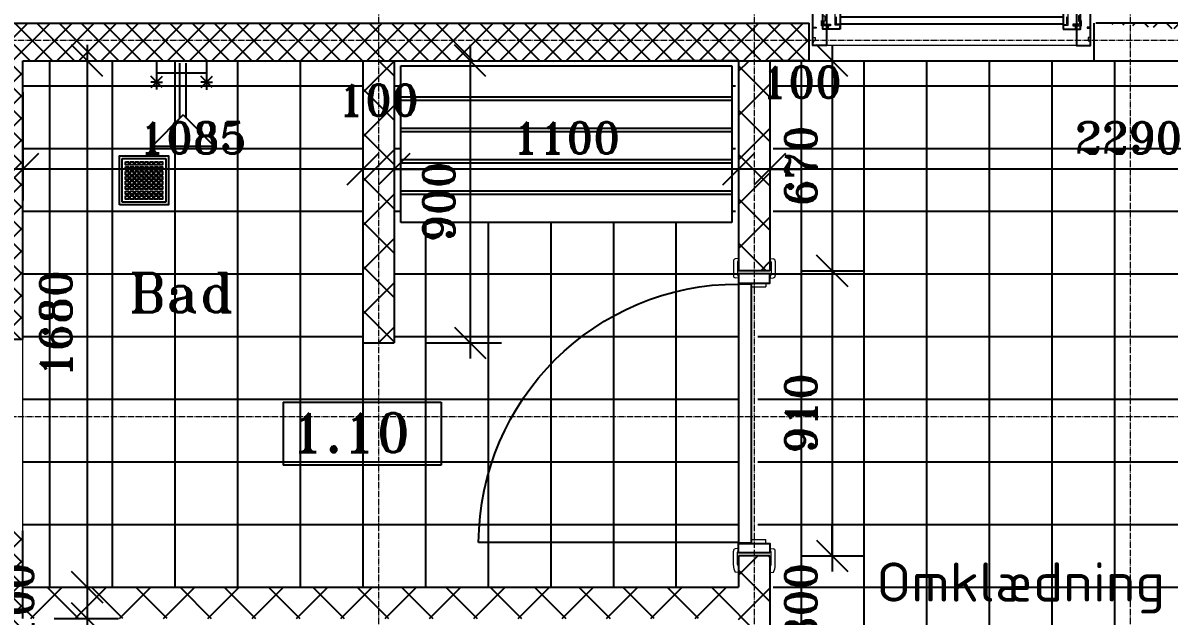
# Model space of a CAD drawing. Header units: millimetres. Extents: x -2 to 21000, y -2 to 14850.
# Drawn here: x 3222 to 6881, y 10751 to 12643 of the extents above; entities that cross this region are included whole.
import ezdxf

# ---------------------------------------------------------------- set-up
doc = ezdxf.new("R2010")
doc.units = ezdxf.units.MM
doc.linetypes.add('CENTERLINE', pattern=[27, 20, -3, 1, -3])
for name, color, linetype in [('A99--MD', 1, 'Continuous'), ('FLISER', 8, 'Continuous'), ('KONTUR', 7, 'Continuous'), ('SIGNATUR', 8, 'Continuous'), ('TEKST', 1, 'Continuous'), ('VVS', 191, 'Continuous')]:
    doc.layers.add(name, color=color, linetype=linetype)
for name, color, linetype, lineweight in [('BETON', 1, 'Continuous', 25), ('DIM', 4, 'Continuous', 18), ('GASBETON', 2, 'Continuous', 25), ('MODUL', 8, 'CENTERLINE', 18), ('VINDUERDØRE', 6, 'Continuous', 18)]:
    doc.layers.add(name, color=color, linetype=linetype, lineweight=lineweight)
doc.styles.add('ROMANT', font='romant.shx')
doc.dimstyles.new('MOLLEN', dxfattribs={"dimscale": 50, "dimtxt": 2, "dimasz": 2, "dimexe": 2, "dimexo": 2, "dimgap": 1, "dimtad": 1, "dimtoh": 1, "dimdec": 0, "dimzin": 0, "dimdsep": 46, "dimtxsty": 'ROMANT', "dimblk": 'OBLIQUE', "dimcen": 0, "dimdle": 1, "dimadec": 0, "dimazin": 0, "dimtfac": 1, "dimtdec": 0, "dimtix": 1, "dimtofl": 0, "dimtmove": 1, "dimatfit": 3, "dimldrblk": 'KRYDS', "dimfxl": 1, "dimtolj": 1, "dimtzin": 0, "dimarcsym": 0})
pattern_1 = [(45, (0, 0), (-35.35534, 35.35534), []), (135, (0, 0), (-35.35534, -35.35534), [])]

# ---------------------------------------------------------------- blocks, each defined once
blk = doc.blocks.new('BRUS-T')
at = {"layer": 'VVS'}
for p, q in [((-11.5, -174.9), (-11.5, 0.1)), ((8.5, -174.9), (8.5, 0.1)), ((-1.5, -164.9), (-101.5, -264.9)), ((-1.5, -164.9), (98.5, -264.9)), ((-101.5, -264.9), (98.5, -264.9))]:
    blk.add_line(p, q, dxfattribs=at)
blk = doc.blocks.new('BRUS')
at = {"layer": 'VVS'}
for p, q in [((-83.3, -89.5), (-83.3, -0.6)), ((-83.3, -89.5), (-83.3, -0.6)), ((-83.3, -35.6), (76.7, -35.6)), ((76.7, -89.5), (76.7, -0.6)), ((76.7, -90.6), (76.7, -0.6)), ((-65.8, -83.1), (-101.8, -47.1)), ((-65.8, -48), (-101.8, -83.9)), ((-83.3, -65.7), (-101.8, -65.7)), ((-83.3, -65.7), (-64.9, -65.7)), ((94, -83.1), (58, -47.1)), ((94, -48), (58, -83.9)), ((76.5, -65.7), (58, -65.7)), ((76.5, -65.7), (94.9, -65.7))]:
    blk.add_line(p, q, dxfattribs=at)
at = {"layer": 'A99--MD', "xscale": -1}
blk.add_blockref('BRUS-T', (-0.8, -5.7), dxfattribs=at)
blk = doc.blocks.new('_Oblique')
at = {"color": 0, "linetype": 'ByBlock', "lineweight": -2}
blk.add_line((-0.5, -0.5), (0.5, 0.5), dxfattribs=at)
blk = doc.blocks.new('*D25')
at = {"layer": 'DefPoints', "color": 0, "transparency": 16777216}
for p in [(5607.3, 12522.7), (7897.3, 12522.7), (5607.3, 12176.2)]:
    blk.add_point(p, dxfattribs=at)
at = {"layer": 'DIM', "color": 0, "lineweight": -2, "transparency": 16777216}
for p, q in [((5607.3, 12422.7), (5607.3, 12076.2)), ((7897.3, 12422.7), (7897.3, 12076.2)), ((7947.3, 12176.2), (5557.3, 12176.2))]:
    blk.add_line(p, q, dxfattribs=at)
at = {"layer": 'DIM', "color": 0, "lineweight": -2, "transparency": 16777216, "xscale": 100, "yscale": 100, "zscale": 100, "rotation": 180}
blk.add_blockref('_Oblique', (5607.3, 12176.2), dxfattribs=at)
at = {"layer": 'DIM', "color": 0, "lineweight": -2, "transparency": 16777216, "xscale": 100, "yscale": 100, "zscale": 100}
blk.add_blockref('_Oblique', (7897.3, 12176.2), dxfattribs=at)
at = {"layer": 'DIM', "color": 0, "transparency": 16777216, "insert": (6752.3, 12276.2), "char_height": 100, "attachment_point": 5, "style": 'ROMANT'}
blk.add_mtext('\\A1;2290', dxfattribs=at)
blk = doc.blocks.new('KRYDS')
at = {"color": 4}
for p, q in [((0, -1.5), (0, 1.5)), ((-1.5, 0), (1.5, 0))]:
    blk.add_line(p, q, dxfattribs=at)
blk.add_circle((0, 0), 0.75, dxfattribs=at)
blk = doc.blocks.new('*D26')
at = {"layer": 'DefPoints', "color": 0, "transparency": 16777216}
for p in [(5507.3, 12522.7), (5607.3, 12522.7), (5507.3, 12176.2)]:
    blk.add_point(p, dxfattribs=at)
at = {"layer": 'DIM', "color": 0, "lineweight": -2, "transparency": 16777216}
for p, q in [((5507.3, 12422.7), (5507.3, 12076.2)), ((5607.3, 12422.7), (5607.3, 12076.2)), ((5507.3, 12176.2), (5407.3, 12176.2)), ((5607.3, 12176.2), (5707.3, 12176.2))]:
    blk.add_line(p, q, dxfattribs=at)
at = {"layer": 'DIM', "color": 0, "lineweight": -2, "transparency": 16777216, "xscale": 100, "yscale": 100, "zscale": 100}
blk.add_blockref('_Oblique', (5507.3, 12176.2), dxfattribs=at)
at = {"layer": 'DIM', "color": 0, "lineweight": -2, "transparency": 16777216, "xscale": 100, "yscale": 100, "zscale": 100, "rotation": 180}
blk.add_blockref('_Oblique', (5607.3, 12176.2), dxfattribs=at)
at = {"layer": 'DIM', "color": 0, "transparency": 16777216, "insert": (5708.5, 12454.3), "char_height": 100, "attachment_point": 5, "style": 'ROMANT'}
blk.add_mtext('\\A1;100', dxfattribs=at)
blk = doc.blocks.new('*D27')
at = {"layer": 'DefPoints', "color": 0, "transparency": 16777216}
for p in [(4407.3, 12522.7), (5507.3, 12522.7), (4407.3, 12176.2)]:
    blk.add_point(p, dxfattribs=at)
at = {"layer": 'DIM', "color": 0, "lineweight": -2, "transparency": 16777216}
for p, q in [((4407.3, 12422.7), (4407.3, 12076.2)), ((5507.3, 12422.7), (5507.3, 12076.2)), ((5557.3, 12176.2), (4357.3, 12176.2))]:
    blk.add_line(p, q, dxfattribs=at)
at = {"layer": 'DIM', "color": 0, "lineweight": -2, "transparency": 16777216, "xscale": 100, "yscale": 100, "zscale": 100, "rotation": 180}
blk.add_blockref('_Oblique', (4407.3, 12176.2), dxfattribs=at)
at = {"layer": 'DIM', "color": 0, "lineweight": -2, "transparency": 16777216, "xscale": 100, "yscale": 100, "zscale": 100}
blk.add_blockref('_Oblique', (5507.3, 12176.2), dxfattribs=at)
at = {"layer": 'DIM', "color": 0, "transparency": 16777216, "insert": (4957.3, 12276.2), "char_height": 100, "attachment_point": 5, "style": 'ROMANT'}
blk.add_mtext('\\A1;1100', dxfattribs=at)
blk = doc.blocks.new('*D104')
at = {"layer": 'DefPoints', "color": 0, "transparency": 16777216}
for p in [(4307.3, 12522.7), (4407.3, 12522.7), (4307.3, 12176.2)]:
    blk.add_point(p, dxfattribs=at)
at = {"layer": 'DIM', "color": 0, "lineweight": -2, "transparency": 16777216}
for p, q in [((4307.3, 12422.7), (4307.3, 12076.2)), ((4407.3, 12422.7), (4407.3, 12076.2)), ((4307.3, 12176.2), (4207.3, 12176.2)), ((4407.3, 12176.2), (4507.3, 12176.2))]:
    blk.add_line(p, q, dxfattribs=at)
at = {"layer": 'DIM', "color": 0, "lineweight": -2, "transparency": 16777216, "xscale": 100, "yscale": 100, "zscale": 100}
blk.add_blockref('_Oblique', (4307.3, 12176.2), dxfattribs=at)
at = {"layer": 'DIM', "color": 0, "lineweight": -2, "transparency": 16777216, "xscale": 100, "yscale": 100, "zscale": 100, "rotation": 180}
blk.add_blockref('_Oblique', (4407.3, 12176.2), dxfattribs=at)
at = {"layer": 'DIM', "color": 0, "transparency": 16777216, "insert": (4357.3, 12396.8), "char_height": 100, "attachment_point": 5, "style": 'ROMANT'}
blk.add_mtext('\\A1;100', dxfattribs=at)
blk = doc.blocks.new('*D28')
at = {"layer": 'DefPoints', "color": 0, "transparency": 16777216}
for p in [(3222.3, 12522.7), (4307.3, 12522.7), (3222.3, 12176.2)]:
    blk.add_point(p, dxfattribs=at)
at = {"layer": 'DIM', "color": 0, "lineweight": -2, "transparency": 16777216}
for p, q in [((3222.3, 12422.7), (3222.3, 12076.2)), ((4307.3, 12422.7), (4307.3, 12076.2)), ((4357.3, 12176.2), (3172.3, 12176.2))]:
    blk.add_line(p, q, dxfattribs=at)
at = {"layer": 'DIM', "color": 0, "lineweight": -2, "transparency": 16777216, "xscale": 100, "yscale": 100, "zscale": 100, "rotation": 180}
blk.add_blockref('_Oblique', (3222.3, 12176.2), dxfattribs=at)
at = {"layer": 'DIM', "color": 0, "lineweight": -2, "transparency": 16777216, "xscale": 100, "yscale": 100, "zscale": 100}
blk.add_blockref('_Oblique', (4307.3, 12176.2), dxfattribs=at)
at = {"layer": 'DIM', "color": 0, "transparency": 16777216, "insert": (3764.8, 12276.2), "char_height": 100, "attachment_point": 5, "style": 'ROMANT'}
blk.add_mtext('\\A1;1085', dxfattribs=at)
blk = doc.blocks.new('*D33')
at = {"layer": 'DefPoints', "color": 0, "transparency": 16777216}
for p in [(3222.3, 12522.7), (3222.3, 10842.7), (3427.5, 10842.7)]:
    blk.add_point(p, dxfattribs=at)
at = {"layer": 'DIM', "color": 0, "lineweight": -2, "transparency": 16777216}
for p, q in [((3427.5, 12572.7), (3427.5, 10792.7)), ((3322.3, 12522.7), (3527.5, 12522.7)), ((3322.3, 10842.7), (3527.5, 10842.7))]:
    blk.add_line(p, q, dxfattribs=at)
at = {"layer": 'DIM', "color": 0, "lineweight": -2, "transparency": 16777216, "xscale": 100, "yscale": 100, "zscale": 100}
for p, rotation in [((3427.5, 12522.7), 90), ((3427.5, 10842.7), 270)]:
    blk.add_blockref('_Oblique', p, dxfattribs=dict(at, rotation=rotation))
at = {"layer": 'DIM', "color": 0, "transparency": 16777216, "insert": (3327.5, 11682.7), "char_height": 100, "attachment_point": 5, "rotation": 90, "style": 'ROMANT'}
blk.add_mtext('\\A1;1680', dxfattribs=at)
blk = doc.blocks.new('*D34')
at = {"layer": 'DefPoints', "color": 0, "transparency": 16777216}
for p in [(3222.3, 10842.7), (3222.3, 10742.7), (3427.5, 10742.7)]:
    blk.add_point(p, dxfattribs=at)
at = {"layer": 'DIM', "color": 0, "lineweight": -2, "transparency": 16777216}
for p, q in [((3427.5, 10892.7), (3427.5, 10692.7)), ((3322.3, 10842.7), (3527.5, 10842.7)), ((3322.3, 10742.7), (3527.5, 10742.7))]:
    blk.add_line(p, q, dxfattribs=at)
at = {"layer": 'DIM', "color": 0, "lineweight": -2, "transparency": 16777216, "xscale": 100, "yscale": 100, "zscale": 100}
for p, rotation in [((3427.5, 10842.7), 90), ((3427.5, 10742.7), 270)]:
    blk.add_blockref('_Oblique', p, dxfattribs=dict(at, rotation=rotation))
at = {"layer": 'DIM', "color": 0, "transparency": 16777216, "insert": (3204.8, 10792.7), "char_height": 100, "attachment_point": 5, "rotation": 90, "style": 'ROMANT'}
blk.add_mtext('\\A1;100', dxfattribs=at)
blk = doc.blocks.new('*D35')
at = {"layer": 'DefPoints', "color": 0, "transparency": 16777216}
for p in [(3222.3, 10742.7), (3222.3, 9037.7), (3427.5, 9037.7)]:
    blk.add_point(p, dxfattribs=at)
at = {"layer": 'DIM', "color": 0, "lineweight": -2, "transparency": 16777216}
for p, q in [((3427.5, 10792.7), (3427.5, 8987.7)), ((3322.3, 10742.7), (3527.5, 10742.7)), ((3322.3, 9037.7), (3527.5, 9037.7))]:
    blk.add_line(p, q, dxfattribs=at)
at = {"layer": 'DIM', "color": 0, "lineweight": -2, "transparency": 16777216, "xscale": 100, "yscale": 100, "zscale": 100}
for p, rotation in [((3427.5, 10742.7), 90), ((3427.5, 9037.7), 270)]:
    blk.add_blockref('_Oblique', p, dxfattribs=dict(at, rotation=rotation))
at = {"layer": 'DIM', "color": 0, "transparency": 16777216, "insert": (3327.5, 9890.2), "char_height": 100, "attachment_point": 5, "rotation": 90, "style": 'ROMANT'}
blk.add_mtext('\\A1;1705', dxfattribs=at)
blk = doc.blocks.new('*D39')
at = {"layer": 'DefPoints', "color": 0, "transparency": 16777216}
for p in [(5607.3, 12522.7), (5607.3, 11852.7), (5806.2, 11852.7)]:
    blk.add_point(p, dxfattribs=at)
at = {"layer": 'DIM', "color": 0, "lineweight": -2, "transparency": 16777216}
for p, q in [((5806.2, 12572.7), (5806.2, 11802.7)), ((5707.3, 12522.7), (5906.2, 12522.7)), ((5707.3, 11852.7), (5906.2, 11852.7))]:
    blk.add_line(p, q, dxfattribs=at)
at = {"layer": 'DIM', "color": 0, "lineweight": -2, "transparency": 16777216, "xscale": 100, "yscale": 100, "zscale": 100}
for p, rotation in [((5806.2, 12522.7), 90), ((5806.2, 11852.7), 270)]:
    blk.add_blockref('_Oblique', p, dxfattribs=dict(at, rotation=rotation))
at = {"layer": 'DIM', "color": 0, "transparency": 16777216, "insert": (5706.2, 12187.7), "char_height": 100, "attachment_point": 5, "rotation": 90, "style": 'ROMANT'}
blk.add_mtext('\\A1;670', dxfattribs=at)
blk = doc.blocks.new('*D40')
at = {"layer": 'DefPoints', "color": 0, "transparency": 16777216}
for p in [(5607.3, 11852.7), (5607.3, 10942.7), (5806.2, 10942.7)]:
    blk.add_point(p, dxfattribs=at)
at = {"layer": 'DIM', "color": 0, "lineweight": -2, "transparency": 16777216}
for p, q in [((5806.2, 11902.7), (5806.2, 10892.7)), ((5707.3, 11852.7), (5906.2, 11852.7)), ((5707.3, 10942.7), (5906.2, 10942.7))]:
    blk.add_line(p, q, dxfattribs=at)
at = {"layer": 'DIM', "color": 0, "lineweight": -2, "transparency": 16777216, "xscale": 100, "yscale": 100, "zscale": 100}
for p, rotation in [((5806.2, 11852.7), 90), ((5806.2, 10942.7), 270)]:
    blk.add_blockref('_Oblique', p, dxfattribs=dict(at, rotation=rotation))
at = {"layer": 'DIM', "color": 0, "transparency": 16777216, "insert": (5706.2, 11397.7), "char_height": 100, "attachment_point": 5, "rotation": 90, "style": 'ROMANT'}
blk.add_mtext('\\A1;910', dxfattribs=at)
blk = doc.blocks.new('*D41')
at = {"layer": 'DefPoints', "color": 0, "transparency": 16777216}
for p in [(5607.3, 10942.7), (5607.3, 10642.7), (5806.2, 10642.7)]:
    blk.add_point(p, dxfattribs=at)
at = {"layer": 'DIM', "color": 0, "lineweight": -2, "transparency": 16777216}
for p, q in [((5806.2, 10942.7), (5806.2, 11042.7)), ((5707.3, 10942.7), (5906.2, 10942.7)), ((5707.3, 10642.7), (5906.2, 10642.7)), ((5806.2, 10642.7), (5806.2, 10542.7))]:
    blk.add_line(p, q, dxfattribs=at)
at = {"layer": 'DIM', "color": 0, "lineweight": -2, "transparency": 16777216, "xscale": 100, "yscale": 100, "zscale": 100}
for p, rotation in [((5806.2, 10942.7), 270), ((5806.2, 10642.7), 90)]:
    blk.add_blockref('_Oblique', p, dxfattribs=dict(at, rotation=rotation))
at = {"layer": 'DIM', "color": 0, "transparency": 16777216, "insert": (5706.2, 10792.7), "char_height": 100, "attachment_point": 5, "rotation": 90, "style": 'ROMANT'}
blk.add_mtext('\\A1;300', dxfattribs=at)
blk = doc.blocks.new('*D56')
at = {"layer": 'DefPoints', "color": 0, "transparency": 16777216}
for p in [(4407.3, 12522.7), (4407.3, 11622.7), (4650.4, 11622.7)]:
    blk.add_point(p, dxfattribs=at)
at = {"layer": 'DIM', "color": 0, "lineweight": -2, "transparency": 16777216}
for p, q in [((4650.4, 12572.7), (4650.4, 11572.7)), ((4507.3, 12522.7), (4750.4, 12522.7)), ((4507.3, 11622.7), (4750.4, 11622.7))]:
    blk.add_line(p, q, dxfattribs=at)
at = {"layer": 'DIM', "color": 0, "lineweight": -2, "transparency": 16777216, "xscale": 100, "yscale": 100, "zscale": 100}
for p, rotation in [((4650.4, 12522.7), 90), ((4650.4, 11622.7), 270)]:
    blk.add_blockref('_Oblique', p, dxfattribs=dict(at, rotation=rotation))
at = {"layer": 'DIM', "color": 0, "transparency": 16777216, "insert": (4550.4, 12072.7), "char_height": 100, "attachment_point": 5, "rotation": 90, "style": 'ROMANT'}
blk.add_mtext('\\A1;900', dxfattribs=at)
blk = doc.blocks.new('V910')
for p, q in [((99, 19.7), (811, 19.7)), ((811, -3.3), (99, -3.3))]:
    blk.add_line(p, q)
for points in [[(12, 41.5), (56, 41.5), (56, -71.5), (12, -71.5)], [(99, -20), (44, -20), (44, 40), (99, 40)], [(811, -20), (866, -20), (866, 40), (811, 40)], [(898, 41.5), (854, 41.5), (854, -71.5), (898, -71.5)]]:
    blk.add_lwpolyline(points, close=True)
blk.add_attdef('PRIS', (265.5, 44.4), '', height=100)
blk = doc.blocks.new('dor910_lille_karm')
for p, q in [((0, -42.5), (-830, -42.5)), ((0, -867.5), (0, -42.5)), ((40, -867.5), (40, -42.5))]:
    blk.add_line(p, q)
for points in [[(100, -10), (0, -10), (0, -40), (100, -40)], [(100, -900), (0, -900), (0, -870), (100, -870)]]:
    blk.add_lwpolyline(points, close=True)
blk.add_arc((-0.7, -38.2), 829.3, 180.2957, 270.0505)
blk.add_attdef('PRIS', (-384.2, -182.6), '', height=100)

msp = doc.modelspace()

# ---------------------------------------------------------------- hatches: boundary and pattern name
at = {"layer": 'SIGNATUR'}
h = msp.add_hatch(dxfattribs=at)
h.set_pattern_fill('_USER', color=256, scale=50, angle=45, style=0, double=1, pattern_type=0)
h.set_pattern_definition(pattern_1)
h.paths.add_polyline_path([(3222.3, 12522.7), (4307.3, 12522.7), (5607.3, 12522.7), (5732.3, 12522.7), (5732.3, 12642.7), (3102.3, 12642.7), (3102.3, 11632.7), (3222.3, 11632.7)])
edge = h.paths.add_edge_path(flags=16)
edge.add_line((5507.3, 12522.7), (5272.3, 12522.7))
h = msp.add_hatch(dxfattribs=at)
h.set_pattern_fill('_USER', color=256, scale=50, angle=45, style=0, double=1, pattern_type=0)
h.set_pattern_definition(pattern_1)
h.paths.add_polyline_path([(6642.3, 12642.7), (6642.3, 12522.7)], flags=16)
h.paths.add_polyline_path([(8372.1, 12522.7), (8372.1, 12642.7)])
edge = h.paths.add_edge_path()
edge.add_line((8017.3, 12522.7), (8017.3, 8822.5))
edge.add_line((7897.3, 12522.7), (7897.3, 8937.7))
edge.add_line((7897.3, 8822.5), (8017.3, 8822.5))
edge.add_line((7897.3, 8822.5), (7897.3, 8937.7))
edge.add_line((8017.3, 12522.7), (8372.1, 12522.7))
edge.add_line((6642.3, 12522.7), (7897.3, 12522.7))
edge.add_line((8372.1, 12642.7), (6647.3, 12642.7))
edge.add_line((8372.1, 12522.7), (8372.1, 12642.7))
edge.add_line((8372.1, 12522.7), (8282.1, 12522.7))
h = msp.add_hatch(dxfattribs=at)
h.set_pattern_fill('_USER', color=256, scale=100, angle=45, style=0, double=1, pattern_type=0)
h.set_pattern_definition([(45, (0, -230.4), (-70.7107, 70.7107), []), (135, (0, -230.4), (-70.7107, -70.7107), [])])
h.paths.add_polyline_path([(5607.3, 12522.7), (5557.3, 12522.7), (5557.3, 11852.7), (5607.3, 11852.7)])
h.paths.add_polyline_path([(5557.3, 12522.7), (5507.3, 12522.7), (5507.3, 11852.7), (5557.3, 11852.7)])
h.paths.add_polyline_path([(4407.3, 12522.7), (4357.3, 12522.7), (4357.3, 11622.7), (4407.3, 11622.7)])
h.paths.add_polyline_path([(4357.3, 12522.7), (4307.3, 12522.7), (4307.3, 11622.7), (4357.3, 11622.7)])
h.paths.add_polyline_path([(4245.7, 12490.6), (4469, 12490.6), (4469, 12378.1), (4245.7, 12378.1)], flags=9)
h = msp.add_hatch(dxfattribs=at)
h.set_pattern_fill('_USER', color=256, scale=50, angle=45, style=0, double=1, pattern_type=0)
h.set_pattern_definition(pattern_1)
h.paths.add_polyline_path([(4662.3, 6652.7), (5607.3, 6652.7), (5852.3, 6652.7), (5852.3, 6532.7), (4662.3, 6532.7)])
h.paths.add_polyline_path([(4052.3, 6652.7), (4052.3, 6532.7), (3102.3, 6532.7), (3102.3, 9882.7), (3222.3, 9882.7), (3222.3, 8937.7), (3222.3, 6652.7)])
h.paths.add_polyline_path([(3102.3, 11022.7), (3102.3, 10492.7), (3222.3, 10492.7), (3222.3, 10742.7), (3222.3, 11022.7)])
edge = h.paths.add_edge_path()
edge.add_line((5852.3, 6652.7), (5852.3, 6532.7))
edge.add_line((5852.3, 6652.7), (5762.3, 6652.7))
edge.add_line((4052.3, 6652.7), (4052.3, 6532.7))
edge.add_line((3222.3, 10492.7), (3222.3, 10582.7))
edge.add_line((3222.3, 10492.7), (3102.3, 10492.7))
h = msp.add_hatch(dxfattribs=at)
h.set_pattern_fill('_USER', color=256, scale=100, angle=45, style=0, double=1, pattern_type=0)
h.set_pattern_definition([(45, (0, 0), (-70.7107, 70.7107), []), (135, (0, 0), (-70.7107, -70.7107), [])])
h.paths.add_polyline_path([(4357.3, 10842.7), (3222.3, 10842.7), (3222.3, 10742.7), (4357.3, 10742.7)])
h.paths.add_polyline_path([(5557.3, 10942.7), (5507.3, 10942.7), (5507.3, 10842.7), (4357.3, 10842.7), (4357.3, 10742.7), (5507.3, 10742.7), (5507.3, 10642.7), (5557.3, 10642.7)])
h.paths.add_polyline_path([(5607.3, 10942.7), (5557.3, 10942.7), (5557.3, 10642.7), (5607.3, 10642.7)])
h.paths.add_polyline_path([(5557.3, 9732.7), (5507.3, 9732.7), (5507.3, 9037.7), (4357.3, 9037.7), (4357.3, 8987.7), (5557.3, 8987.7)])
h.paths.add_polyline_path([(5607.3, 9732.7), (5557.3, 9732.7), (5557.3, 8987.7), (5712.3, 8987.7), (5712.3, 9037.7), (5607.3, 9037.7)])
h.paths.add_polyline_path([(5557.3, 8987.7), (4357.3, 8987.7), (4357.3, 8937.7), (5507.3, 8937.7), (5507.3, 8822.5), (5557.3, 8822.5)])
h.paths.add_polyline_path([(5607.3, 8937.7), (5712.3, 8937.7), (5712.3, 8987.7), (5557.3, 8987.7), (5557.3, 8822.5), (5607.3, 8822.5)])
h.paths.add_polyline_path([(4357.3, 9037.7), (3222.3, 9037.7), (3222.3, 8987.7), (4357.3, 8987.7)])
h.paths.add_polyline_path([(4357.3, 8987.7), (3222.3, 8987.7), (3222.3, 8937.7), (4357.3, 8937.7)])

# ---------------------------------------------------------------- linework, layer by layer
for p, q in [((5831.4, 12635.2), (5831.4, 12639.4)), ((5785.3, 12571.2), (5785.3, 12571.2))]:
    msp.add_line(p, q)
at = {"layer": 'BETON'}
for p, q in [((3102.3, 12642.7), (5732.3, 12642.7)), ((5732.3, 12522.7), (5732.3, 12642.7)), ((6642.3, 12522.7), (6642.3, 12642.7)), ((6642.3, 12522.7), (6642.3, 12642.7)), ((8372.1, 12642.7), (6647.3, 12642.7)), ((3222.3, 12522.7), (4307.3, 12522.7)), ((3222.3, 11632.7), (3222.3, 12522.7)), ((4307.3, 12522.7), (5607.3, 12522.7)), ((5507.3, 12522.7), (5272.3, 12522.7)), ((5732.3, 12522.7), (5607.3, 12522.7)), ((5607.3, 12522.7), (5732.3, 12522.7)), ((6642.3, 12522.7), (7897.3, 12522.7)), ((3222.3, 11632.7), (3222.3, 11722.7)), ((3222.3, 11632.7), (3102.3, 11632.7)), ((3222.3, 11632.7), (3102.3, 11632.7)), ((3222.3, 10742.7), (3222.3, 11022.7))]:
    msp.add_line(p, q, dxfattribs=at)
at = {"layer": 'FLISER'}
for p, q in [((3307.3, 12522.7), (3307.3, 10842.7)), ((3507.3, 12522.7), (3507.3, 10842.7)), ((3707.3, 12522.7), (3707.3, 10842.7)), ((3907.3, 12522.7), (3907.3, 10842.7)), ((4107.3, 12522.7), (4107.3, 10842.7)), ((5707.3, 12522.7), (5707.3, 9037.7)), ((5907.3, 12522.7), (5907.3, 9037.7)), ((6107.3, 12522.7), (6107.3, 9037.7)), ((6307.3, 12522.7), (6307.3, 9037.7)), ((6507.3, 12522.7), (6507.3, 9037.7)), ((6707.3, 12522.7), (6707.3, 9037.7)), ((4429.2, 12506.1), (5485.1, 12506.1)), ((4429.2, 12006.1), (4429.2, 12506.1)), ((5485.1, 12506.1), (5485.1, 12006.1)), ((3222.3, 12442.7), (4307.3, 12442.7)), ((4407.3, 12442.7), (4429.2, 12442.7)), ((5485.1, 12442.7), (5497.3, 12442.7)), ((5617.3, 12442.7), (7897.3, 12442.7)), ((5485.1, 12406.1), (4429.2, 12406.1)), ((5485.1, 12395.4), (4429.2, 12395.4)), ((5485.1, 12306.1), (4429.2, 12306.1)), ((5485.1, 12295.4), (4429.2, 12295.4)), ((3222.3, 12242.7), (4307.3, 12242.7)), ((4407.3, 12242.7), (4429.2, 12242.7)), ((5485.1, 12242.7), (5497.3, 12242.7)), ((5617.3, 12242.7), (7897.3, 12242.7)), ((3539.1, 12210.9), (3679.1, 12210.9)), ((3539.1, 12070.9), (3539.1, 12210.9)), ((3679.1, 12210.9), (3679.1, 12070.9)), ((5485.1, 12206.1), (4429.2, 12206.1)), ((5485.1, 12195.4), (4429.2, 12195.4)), ((5485.1, 12106.1), (4429.2, 12106.1)), ((5485.1, 12095.4), (4429.2, 12095.4)), ((3222.3, 12042.7), (4307.3, 12042.7)), ((3679.1, 12070.9), (3539.1, 12070.9)), ((4407.3, 12042.7), (4429.2, 12042.7)), ((5485.1, 12042.7), (5497.3, 12042.7)), ((5617.3, 12042.7), (7897.3, 12042.7)), ((5485.1, 12006.1), (4429.2, 12006.1)), ((4507.3, 12006.1), (4507.3, 10842.7)), ((4707.3, 12006.1), (4707.3, 10842.7)), ((4907.3, 12006.1), (4907.3, 10842.7)), ((5107.3, 12006.1), (5107.3, 10842.7)), ((5307.3, 12006.1), (5307.3, 10842.7)), ((3222.3, 11842.7), (4307.3, 11842.7)), ((4407.3, 11842.7), (5507.3, 11842.7)), ((5607.3, 11842.7), (7897.3, 11842.7)), ((3222.3, 11642.7), (4307.3, 11642.7)), ((4407.3, 11642.7), (5508.8, 11642.7)), ((5568.8, 11642.7), (7261.8, 11642.7)), ((4307.3, 11622.7), (4307.3, 10842.7)), ((3222.3, 11442.7), (5508.8, 11442.7)), ((5568.8, 11442.7), (7261.8, 11442.7)), ((3222.3, 11242.7), (5508.8, 11242.7)), ((5568.8, 11242.7), (7261.8, 11242.7)), ((3222.3, 11042.7), (5508.8, 11042.7)), ((5568.8, 11042.7), (7261.8, 11042.7)), ((5617.3, 10842.7), (7261.8, 10842.7))]:
    msp.add_line(p, q, dxfattribs=at)
msp.add_lwpolyline([(3531.1, 12062.9), (3531.1, 12218.9), (3687.1, 12218.9), (3687.1, 12062.9)], close=True, dxfattribs=at)
for points in [[(3549.6, 12199.9), (3559.6, 12199.9), (3559.6, 12189.9), (3549.6, 12189.9), (3549.6, 12199.9)], [(3565.1, 12199.9), (3575.1, 12199.9), (3575.1, 12189.9), (3565.1, 12189.9), (3565.1, 12199.9)], [(3580.6, 12199.9), (3590.6, 12199.9), (3590.6, 12189.9), (3580.6, 12189.9), (3580.6, 12199.9)], [(3596.1, 12199.9), (3606.1, 12199.9), (3606.1, 12189.9), (3596.1, 12189.9), (3596.1, 12199.9)], [(3611.6, 12199.9), (3621.6, 12199.9), (3621.6, 12189.9), (3611.6, 12189.9), (3611.6, 12199.9)], [(3627.1, 12199.9), (3637.1, 12199.9), (3637.1, 12189.9), (3627.1, 12189.9), (3627.1, 12199.9)], [(3642.6, 12199.9), (3652.6, 12199.9), (3652.6, 12189.9), (3642.6, 12189.9), (3642.6, 12199.9)], [(3658.1, 12199.9), (3668.1, 12199.9), (3668.1, 12189.9), (3658.1, 12189.9), (3658.1, 12199.9)], [(3549.6, 12184.4), (3559.6, 12184.4), (3559.6, 12174.4), (3549.6, 12174.4), (3549.6, 12184.4)], [(3549.6, 12168.9), (3559.6, 12168.9), (3559.6, 12158.9), (3549.6, 12158.9), (3549.6, 12168.9)], [(3549.6, 12153.4), (3559.6, 12153.4), (3559.6, 12143.4), (3549.6, 12143.4), (3549.6, 12153.4)], [(3565.1, 12184.4), (3575.1, 12184.4), (3575.1, 12174.4), (3565.1, 12174.4), (3565.1, 12184.4)], [(3565.1, 12168.9), (3575.1, 12168.9), (3575.1, 12158.9), (3565.1, 12158.9), (3565.1, 12168.9)], [(3565.1, 12153.4), (3575.1, 12153.4), (3575.1, 12143.4), (3565.1, 12143.4), (3565.1, 12153.4)], [(3580.6, 12184.4), (3590.6, 12184.4), (3590.6, 12174.4), (3580.6, 12174.4), (3580.6, 12184.4)], [(3580.6, 12168.9), (3590.6, 12168.9), (3590.6, 12158.9), (3580.6, 12158.9), (3580.6, 12168.9)], [(3580.6, 12153.4), (3590.6, 12153.4), (3590.6, 12143.4), (3580.6, 12143.4), (3580.6, 12153.4)], [(3596.1, 12184.4), (3606.1, 12184.4), (3606.1, 12174.4), (3596.1, 12174.4), (3596.1, 12184.4)], [(3596.1, 12168.9), (3606.1, 12168.9), (3606.1, 12158.9), (3596.1, 12158.9), (3596.1, 12168.9)], [(3596.1, 12153.4), (3606.1, 12153.4), (3606.1, 12143.4), (3596.1, 12143.4), (3596.1, 12153.4)], [(3611.6, 12184.4), (3621.6, 12184.4), (3621.6, 12174.4), (3611.6, 12174.4), (3611.6, 12184.4)], [(3611.6, 12168.9), (3621.6, 12168.9), (3621.6, 12158.9), (3611.6, 12158.9), (3611.6, 12168.9)], [(3611.6, 12153.4), (3621.6, 12153.4), (3621.6, 12143.4), (3611.6, 12143.4), (3611.6, 12153.4)], [(3627.1, 12184.4), (3637.1, 12184.4), (3637.1, 12174.4), (3627.1, 12174.4), (3627.1, 12184.4)], [(3627.1, 12168.9), (3637.1, 12168.9), (3637.1, 12158.9), (3627.1, 12158.9), (3627.1, 12168.9)], [(3627.1, 12153.4), (3637.1, 12153.4), (3637.1, 12143.4), (3627.1, 12143.4), (3627.1, 12153.4)], [(3642.6, 12184.4), (3652.6, 12184.4), (3652.6, 12174.4), (3642.6, 12174.4), (3642.6, 12184.4)], [(3642.6, 12168.9), (3652.6, 12168.9), (3652.6, 12158.9), (3642.6, 12158.9), (3642.6, 12168.9)], [(3642.6, 12153.4), (3652.6, 12153.4), (3652.6, 12143.4), (3642.6, 12143.4), (3642.6, 12153.4)], [(3658.1, 12184.4), (3668.1, 12184.4), (3668.1, 12174.4), (3658.1, 12174.4), (3658.1, 12184.4)], [(3658.1, 12168.9), (3668.1, 12168.9), (3668.1, 12158.9), (3658.1, 12158.9), (3658.1, 12168.9)], [(3658.1, 12153.4), (3668.1, 12153.4), (3668.1, 12143.4), (3658.1, 12143.4), (3658.1, 12153.4)], [(3549.6, 12137.9), (3559.6, 12137.9), (3559.6, 12127.9), (3549.6, 12127.9), (3549.6, 12137.9)], [(3549.6, 12122.4), (3559.6, 12122.4), (3559.6, 12112.4), (3549.6, 12112.4), (3549.6, 12122.4)], [(3565.1, 12137.9), (3575.1, 12137.9), (3575.1, 12127.9), (3565.1, 12127.9), (3565.1, 12137.9)], [(3565.1, 12122.4), (3575.1, 12122.4), (3575.1, 12112.4), (3565.1, 12112.4), (3565.1, 12122.4)], [(3580.6, 12137.9), (3590.6, 12137.9), (3590.6, 12127.9), (3580.6, 12127.9), (3580.6, 12137.9)], [(3580.6, 12122.4), (3590.6, 12122.4), (3590.6, 12112.4), (3580.6, 12112.4), (3580.6, 12122.4)], [(3596.1, 12137.9), (3606.1, 12137.9), (3606.1, 12127.9), (3596.1, 12127.9), (3596.1, 12137.9)], [(3596.1, 12122.4), (3606.1, 12122.4), (3606.1, 12112.4), (3596.1, 12112.4), (3596.1, 12122.4)], [(3611.6, 12137.9), (3621.6, 12137.9), (3621.6, 12127.9), (3611.6, 12127.9), (3611.6, 12137.9)], [(3611.6, 12122.4), (3621.6, 12122.4), (3621.6, 12112.4), (3611.6, 12112.4), (3611.6, 12122.4)], [(3627.1, 12137.9), (3637.1, 12137.9), (3637.1, 12127.9), (3627.1, 12127.9), (3627.1, 12137.9)], [(3627.1, 12122.4), (3637.1, 12122.4), (3637.1, 12112.4), (3627.1, 12112.4), (3627.1, 12122.4)], [(3642.6, 12137.9), (3652.6, 12137.9), (3652.6, 12127.9), (3642.6, 12127.9), (3642.6, 12137.9)], [(3642.6, 12122.4), (3652.6, 12122.4), (3652.6, 12112.4), (3642.6, 12112.4), (3642.6, 12122.4)], [(3658.1, 12137.9), (3668.1, 12137.9), (3668.1, 12127.9), (3658.1, 12127.9), (3658.1, 12137.9)], [(3658.1, 12122.4), (3668.1, 12122.4), (3668.1, 12112.4), (3658.1, 12112.4), (3658.1, 12122.4)], [(3549.6, 12106.9), (3559.6, 12106.9), (3559.6, 12096.9), (3549.6, 12096.9), (3549.6, 12106.9)], [(3549.6, 12091.4), (3559.6, 12091.4), (3559.6, 12081.4), (3549.6, 12081.4), (3549.6, 12091.4)], [(3565.1, 12106.9), (3575.1, 12106.9), (3575.1, 12096.9), (3565.1, 12096.9), (3565.1, 12106.9)], [(3565.1, 12091.4), (3575.1, 12091.4), (3575.1, 12081.4), (3565.1, 12081.4), (3565.1, 12091.4)], [(3580.6, 12106.9), (3590.6, 12106.9), (3590.6, 12096.9), (3580.6, 12096.9), (3580.6, 12106.9)], [(3580.6, 12091.4), (3590.6, 12091.4), (3590.6, 12081.4), (3580.6, 12081.4), (3580.6, 12091.4)], [(3596.1, 12106.9), (3606.1, 12106.9), (3606.1, 12096.9), (3596.1, 12096.9), (3596.1, 12106.9)], [(3596.1, 12091.4), (3606.1, 12091.4), (3606.1, 12081.4), (3596.1, 12081.4), (3596.1, 12091.4)], [(3611.6, 12106.9), (3621.6, 12106.9), (3621.6, 12096.9), (3611.6, 12096.9), (3611.6, 12106.9)], [(3611.6, 12091.4), (3621.6, 12091.4), (3621.6, 12081.4), (3611.6, 12081.4), (3611.6, 12091.4)], [(3627.1, 12106.9), (3637.1, 12106.9), (3637.1, 12096.9), (3627.1, 12096.9), (3627.1, 12106.9)], [(3627.1, 12091.4), (3637.1, 12091.4), (3637.1, 12081.4), (3627.1, 12081.4), (3627.1, 12091.4)], [(3642.6, 12106.9), (3652.6, 12106.9), (3652.6, 12096.9), (3642.6, 12096.9), (3642.6, 12106.9)], [(3642.6, 12091.4), (3652.6, 12091.4), (3652.6, 12081.4), (3642.6, 12081.4), (3642.6, 12091.4)], [(3658.1, 12106.9), (3668.1, 12106.9), (3668.1, 12096.9), (3658.1, 12096.9), (3658.1, 12106.9)], [(3658.1, 12091.4), (3668.1, 12091.4), (3668.1, 12081.4), (3658.1, 12081.4), (3658.1, 12091.4)]]:
    msp.add_lwpolyline(points, dxfattribs=at)
at = {"layer": 'GASBETON'}
for p, q in [((4307.3, 12522.7), (4307.3, 11622.7)), ((4407.3, 12522.7), (4407.3, 11622.7)), ((5507.3, 12522.7), (5507.3, 11852.7)), ((5607.3, 12522.7), (5607.3, 11852.7)), ((5607.3, 11852.7), (5507.3, 11852.7)), ((4307.3, 11622.7), (4407.3, 11622.7)), ((5607.3, 10942.7), (5507.3, 10942.7)), ((5507.3, 10942.7), (5507.3, 10842.7)), ((5607.3, 10942.7), (5607.3, 10642.7)), ((3222.3, 10842.7), (5507.3, 10842.7))]:
    msp.add_line(p, q, dxfattribs=at)
at = {"layer": 'KONTUR'}
msp.add_line((5732.3, 12522.7), (6642.3, 12522.7), dxfattribs=at)
at = {"layer": 'MODUL'}
for p, q in [((4357.3, 13958.9), (4357.3, 4656.1)), ((5557.3, 13958.9), (5557.3, 4656.1)), ((6757.3, 13958.9), (6757.3, 4656.1)), ((1208.3, 12587.7), (19184.9, 12587.7)), ((1208.3, 11387.7), (19184.9, 11387.7))]:
    msp.add_line(p, q, dxfattribs=at)
at = {"layer": 'TEKST'}
for p, q in [((4052.9, 11433.3), (4557.8, 11433.3)), ((4052.9, 11433.3), (4052.9, 11232)), ((4557.8, 11433.3), (4557.8, 11232)), ((4557.8, 11232), (4052.9, 11232))]:
    msp.add_line(p, q, dxfattribs=at)
at = {"layer": 'VINDUERDØRE'}
for p, q in [((5819.4, 12639.4), (5819.4, 12662.4)), ((6555.3, 12639.4), (6555.3, 12662.4)), ((6543.3, 12639.4), (5819.4, 12639.4)), ((5821.4, 12636.4), (5821.4, 12639.4)), ((5831.4, 12636.4), (5831.4, 12639.4)), ((6543.3, 12636.4), (6543.3, 12639.4)), ((6553.3, 12636.4), (6553.3, 12639.4)), ((6589.3, 12571.2), (5785.3, 12571.2)), ((5490.5, 11883.3), (5490.5, 11837.1)), ((5506.5, 11891.7), (5496.4, 11890.2)), ((5503.4, 11879.5), (5503.4, 11840.9)), ((5506.5, 11891.7), (5506.5, 11886.8)), ((5608.2, 11891.7), (5608.2, 11886.8)), ((5608.2, 11891.7), (5618.3, 11890.2)), ((5611.3, 11879.5), (5611.3, 11840.9)), ((5624.2, 11883.3), (5624.2, 11837.1)), ((5506.5, 11828.7), (5496.4, 11830.2)), ((5506.5, 11833.7), (5506.5, 11828.7)), ((5507.3, 11842.7), (5507.3, 11812.7)), ((5507.3, 11842.7), (5607.3, 11842.7)), ((5607.3, 11842.7), (5607.3, 11812.7)), ((5608.2, 11833.7), (5608.2, 11828.7)), ((5608.2, 11828.7), (5618.3, 11830.2)), ((5507.3, 11812.7), (5548.8, 11812.7)), ((5507.3, 11810.2), (5507.3, 10985.2)), ((5507.3, 11810.2), (5547.3, 11810.2)), ((5547.3, 11810.2), (5547.3, 10985.2)), ((5548.8, 11812.7), (5548.8, 11800.7)), ((5548.8, 11800.7), (5594.3, 11800.7)), ((5594.3, 11812.7), (5607.3, 11812.7)), ((5594.3, 11812.7), (5594.3, 11800.7)), ((3222.3, 11022.7), (3222.3, 11632.7)), ((5507.3, 10985.2), (4677.3, 10985.2)), ((5507.3, 10985.2), (5547.3, 10985.2)), ((5507.3, 10982.7), (5548.8, 10982.7)), ((5507.3, 10952.7), (5507.3, 10982.7)), ((5548.8, 10994.7), (5594.3, 10994.7)), ((5548.8, 10982.7), (5548.8, 10994.7)), ((5594.3, 10982.7), (5594.3, 10994.7)), ((5594.3, 10982.7), (5607.3, 10982.7)), ((5607.3, 10952.7), (5607.3, 10982.7)), ((5490.5, 10912.1), (5490.5, 10958.3)), ((5506.5, 10966.7), (5496.4, 10965.2)), ((5503.4, 10915.9), (5503.4, 10954.5)), ((5506.5, 10961.8), (5506.5, 10966.7)), ((5507.3, 10952.7), (5607.3, 10952.7)), ((5507.3, 10952.7), (5607.3, 10952.7)), ((5608.2, 10966.7), (5618.3, 10965.2)), ((5608.2, 10961.8), (5608.2, 10966.7)), ((5611.3, 10915.9), (5611.3, 10954.5)), ((5624.2, 10912.1), (5624.2, 10958.3)), ((5506.5, 10889.9), (5506.5, 10908.7)), ((5608.2, 10889.9), (5608.2, 10908.7)), ((5506.5, 10889.9), (5496.4, 10891.4)), ((5608.2, 10889.9), (5618.3, 10891.4))]:
    msp.add_line(p, q, dxfattribs=at)
for points in [[(5776.3, 12676.7), (5779.3, 12676.4), (5779.3, 12673), (5776.3, 12672.7), (5776.3, 12665.7), (5782.3, 12665.7), (5782.3, 12648.4), (5779.3, 12648.4), (5779.3, 12641.2, 0.414214), (5781.3, 12639.2), (5800.3, 12639.2), (5800.3, 12634.2), (5792.8, 12634.2), (5792.8, 12625.7, 0.414214), (5795.8, 12622.7), (5826.3, 12622.7, 0.354119), (5829.2, 12625.1), (5831.4, 12635.2, 0.476976), (5830.4, 12636.4), (5815.3, 12636.4), (5815.3, 12680.1, 0.378866), (5812.4, 12682.7), (5779.3, 12682.7, 0.414214), (5776.3, 12679.7)], [(6598.3, 12676.7), (6595.3, 12676.4), (6595.3, 12673), (6598.3, 12672.7), (6598.3, 12665.7), (6592.3, 12665.7), (6592.3, 12648.4), (6595.3, 12648.4), (6595.3, 12641.2, -0.414214), (6593.3, 12639.2), (6574.3, 12639.2), (6574.3, 12634.2), (6581.8, 12634.2), (6581.8, 12625.7, -0.414214), (6578.8, 12622.7), (6548.4, 12622.7, -0.354119), (6545.5, 12625.1), (6543.3, 12635.2, -0.476976), (6544.3, 12636.4), (6559.3, 12636.4), (6559.3, 12680.1, -0.378866), (6562.3, 12682.7), (6595.3, 12682.7, -0.414214), (6598.3, 12679.7)]]:
    msp.add_lwpolyline(points, format="xyb", close=True, dxfattribs=at)
for points in [[(5744.3, 12659.2), (5744.3, 12629.2), (5754.3, 12629.2), (5754.3, 12626.2), (5744.3, 12626.2), (5744.3, 12596.2), (5751.3, 12596.2), (5751.3, 12586.2), (5746.8, 12586.2), (5744.3, 12576.9), (5744.3, 12574.2, 0.414214), (5747.3, 12571.2), (5785.3, 12571.2, 0.414214), (5788.3, 12574.2), (5788.3, 12632.7, 0.414214), (5786.8, 12634.2), (5772.3, 12634.2), (5772.3, 12650.8)], [(5794.2, 12634.3, -0.414214), (5794.2, 12634.7), (5796.1, 12637.3, 0.628146), (5795.9, 12637.8), (5793.7, 12637.8, 0.421557), (5792.7, 12636.8), (5792.8, 12632.9, -0.414214), (5792.7, 12632.8), (5792.6, 12632.8, -0.414214), (5791.8, 12633.6), (5791.7, 12636.8, 0.406908), (5790.7, 12637.8), (5784.1, 12637.8, 0.414214), (5783.1, 12636.8), (5783.1, 12636.6, 0.322799), (5783.7, 12635.6, 0.044021), (5787.6, 12635.1, -0.352922), (5788, 12634.4, -0.386143), (5787.6, 12634.2, -0.055824), (5782.6, 12635, -0.342429), (5781.9, 12636), (5781.9, 12639.2), (5798.6, 12639.2, -0.414214), (5799.4, 12638.4), (5799.4, 12637.9, -0.116544), (5799.3, 12637.8), (5796.7, 12634.3, -0.414214), (5796.3, 12634.3, -0.414223), (5796.3, 12634.7), (5798.2, 12637.3, 0.628146), (5798, 12637.8), (5797.2, 12637.8), (5794.6, 12634.3, -0.414214), (5794.2, 12634.3)], [(6580.5, 12634.3, 0.414214), (6580.5, 12634.7), (6578.6, 12637.3, -0.628146), (6578.8, 12637.8), (6580.9, 12637.8, -0.421557), (6581.9, 12636.8), (6581.8, 12632.9, 0.414214), (6582, 12632.8), (6582, 12632.8, 0.414214), (6582.9, 12633.6), (6582.9, 12636.8, -0.406908), (6583.9, 12637.8), (6590.6, 12637.8, -0.414214), (6591.6, 12636.8), (6591.6, 12636.6, -0.322799), (6591, 12635.6, -0.044021), (6587.1, 12635.1, 0.352922), (6586.7, 12634.4, 0.386143), (6587, 12634.2, 0.055824), (6592.1, 12635, 0.342429), (6592.8, 12636), (6592.8, 12639.2), (6576.1, 12639.2, 0.414214), (6575.3, 12638.4), (6575.3, 12637.9, 0.116544), (6575.4, 12637.8), (6578, 12634.3, 0.414214), (6578.4, 12634.3, 0.414223), (6578.4, 12634.7), (6576.5, 12637.3, -0.628146), (6576.7, 12637.8), (6577.4, 12637.8), (6580.1, 12634.3, 0.414214), (6580.5, 12634.3)], [(6630.3, 12659.2), (6630.3, 12629.2), (6620.3, 12629.2), (6620.3, 12626.2), (6630.3, 12626.2), (6630.3, 12596.2), (6623.3, 12596.2), (6623.3, 12586.2), (6627.8, 12586.2), (6630.3, 12576.9), (6630.3, 12574.2, -0.414214), (6627.3, 12571.2), (6589.3, 12571.2, -0.414214), (6586.3, 12574.2), (6586.3, 12632.7, -0.414214), (6587.8, 12634.2), (6602.3, 12634.2), (6602.3, 12650.8)]]:
    msp.add_lwpolyline(points, format="xyb", dxfattribs=at)
for centre, radius, start, end in [((5497.5, 11883.3), 7, 98.4581, 180), ((5513.4, 11879.5), 10, 133.6473, 180), ((5601.3, 11879.5), 10, 0, 46.3527), ((5617.2, 11883.3), 7, 0, 81.5419), ((5497.5, 11837.1), 7, 180, 261.5419), ((5513.4, 11840.9), 10, 180, 226.3527), ((5601.3, 11840.9), 10, 313.6473, 0), ((5617.2, 11837.1), 7, 278.4581, 0), ((5506.6, 10980.9), 829.3, 89.9495, 179.7043), ((5497.5, 10958.3), 7, 98.4581, 180), ((5513.4, 10954.5), 10, 133.6473, 180), ((5601.3, 10954.5), 10, 0, 46.3527), ((5617.2, 10958.3), 7, 0, 81.5419), ((5525.6, 10911), 35.1, 178.1674, 213.9556), ((5513.4, 10915.9), 10, 180, 226.3527), ((5601.3, 10915.9), 10, 313.6473, 0), ((5589.1, 10911), 35.1, 326.0444, 1.8326)]:
    msp.add_arc(centre, radius, start, end, dxfattribs=at)
for points in [[(5821.4, 12636.4), (5821.4, 12639.4), (5831.4, 12636.4), (5831.4, 12639.4)], [(6553.3, 12636.4), (6553.3, 12639.4), (6543.3, 12636.4), (6543.3, 12639.4)]]:
    msp.add_solid(points, dxfattribs=at)

# ---------------------------------------------------------------- block references
msp.add_blockref('V910', (5732.3, 12642.7))
at = {"xscale": -1, "rotation": 180}
msp.add_blockref('dor910_lille_karm', (5507.3, 10942.7), dxfattribs=at)
at = {"layer": 'TEKST'}
msp.add_blockref('BRUS', (3732.8, 12520), dxfattribs=at)

# ---------------------------------------------------------------- texts
at = {"layer": 'TEKST', "style": 'ROMANT'}
for s, p in [('Bad', (3560.5, 11720)), ('1.10', (4077.9, 11273.5)), ('Omklædning', (5946.7, 10796.9))]:
    msp.add_text(s, height=125, dxfattribs=at).set_placement(p)

# ---------------------------------------------------------------- dimensions: what is measured, and where the dimension line sits
at = {"layer": 'DIM'}
for base, p1, p2, picture, middle in [((3427.5, 10842.7), (3222.3, 12522.7), (3222.3, 10842.7), '*D33', (3327.5, 11682.7)), ((4650.4, 11622.7), (4407.3, 12522.7), (4407.3, 11622.7), '*D56', (4550.4, 12072.7)), ((5806.2, 11852.7), (5607.3, 12522.7), (5607.3, 11852.7), '*D39', (5706.2, 12187.7)), ((5806.2, 10942.7), (5607.3, 11852.7), (5607.3, 10942.7), '*D40', (5706.2, 11397.7)), ((5806.2, 10642.7), (5607.3, 10942.7), (5607.3, 10642.7), '*D41', (5706.2, 10792.7)), ((3427.5, 9037.7), (3222.3, 10742.7), (3222.3, 9037.7), '*D35', (3327.5, 9890.2))]:
    dim = msp.add_linear_dim(base=base, p1=p1, p2=p2, angle=90, dimstyle='MOLLEN', dxfattribs=at)
    dim.commit()
    dim.dimension.update_dxf_attribs({"geometry": picture, "text_midpoint": middle})
for base, p1, p2, picture, middle in [((3222.3, 12176.2), (4307.3, 12522.7), (3222.3, 12522.7), '*D28', (3764.8, 12276.2)), ((4407.3, 12176.2), (5507.3, 12522.7), (4407.3, 12522.7), '*D27', (4957.3, 12276.2)), ((5607.3, 12176.2), (7897.3, 12522.7), (5607.3, 12522.7), '*D25', (6752.3, 12276.2))]:
    dim = msp.add_linear_dim(base=base, p1=p1, p2=p2, dimstyle='MOLLEN', dxfattribs=at)
    dim.commit()
    dim.dimension.update_dxf_attribs({"geometry": picture, "text_midpoint": middle})
for base, p1, p2, picture, middle in [((4307.3, 12176.2), (4407.3, 12522.7), (4307.3, 12522.7), '*D104', (4357.3, 12296.8)), ((5507.3, 12176.2), (5607.3, 12522.7), (5507.3, 12522.7), '*D26', (5708.5, 12354.3))]:
    dim = msp.add_linear_dim(base=base, p1=p1, p2=p2, dimstyle='MOLLEN', dxfattribs=at)
    dim.commit()
    dim.dimension.update_dxf_attribs({"geometry": picture, "text_midpoint": middle, "dimtype": 160})
dim = msp.add_linear_dim(base=(3427.5, 10742.7), p1=(3222.3, 10842.7), p2=(3222.3, 10742.7), angle=90, dimstyle='MOLLEN', dxfattribs=at)
dim.commit()
dim.dimension.update_dxf_attribs({"geometry": '*D34', "text_midpoint": (3304.8, 10792.7), "dimtype": 160})

doc.saveas('drawing.dxf')
